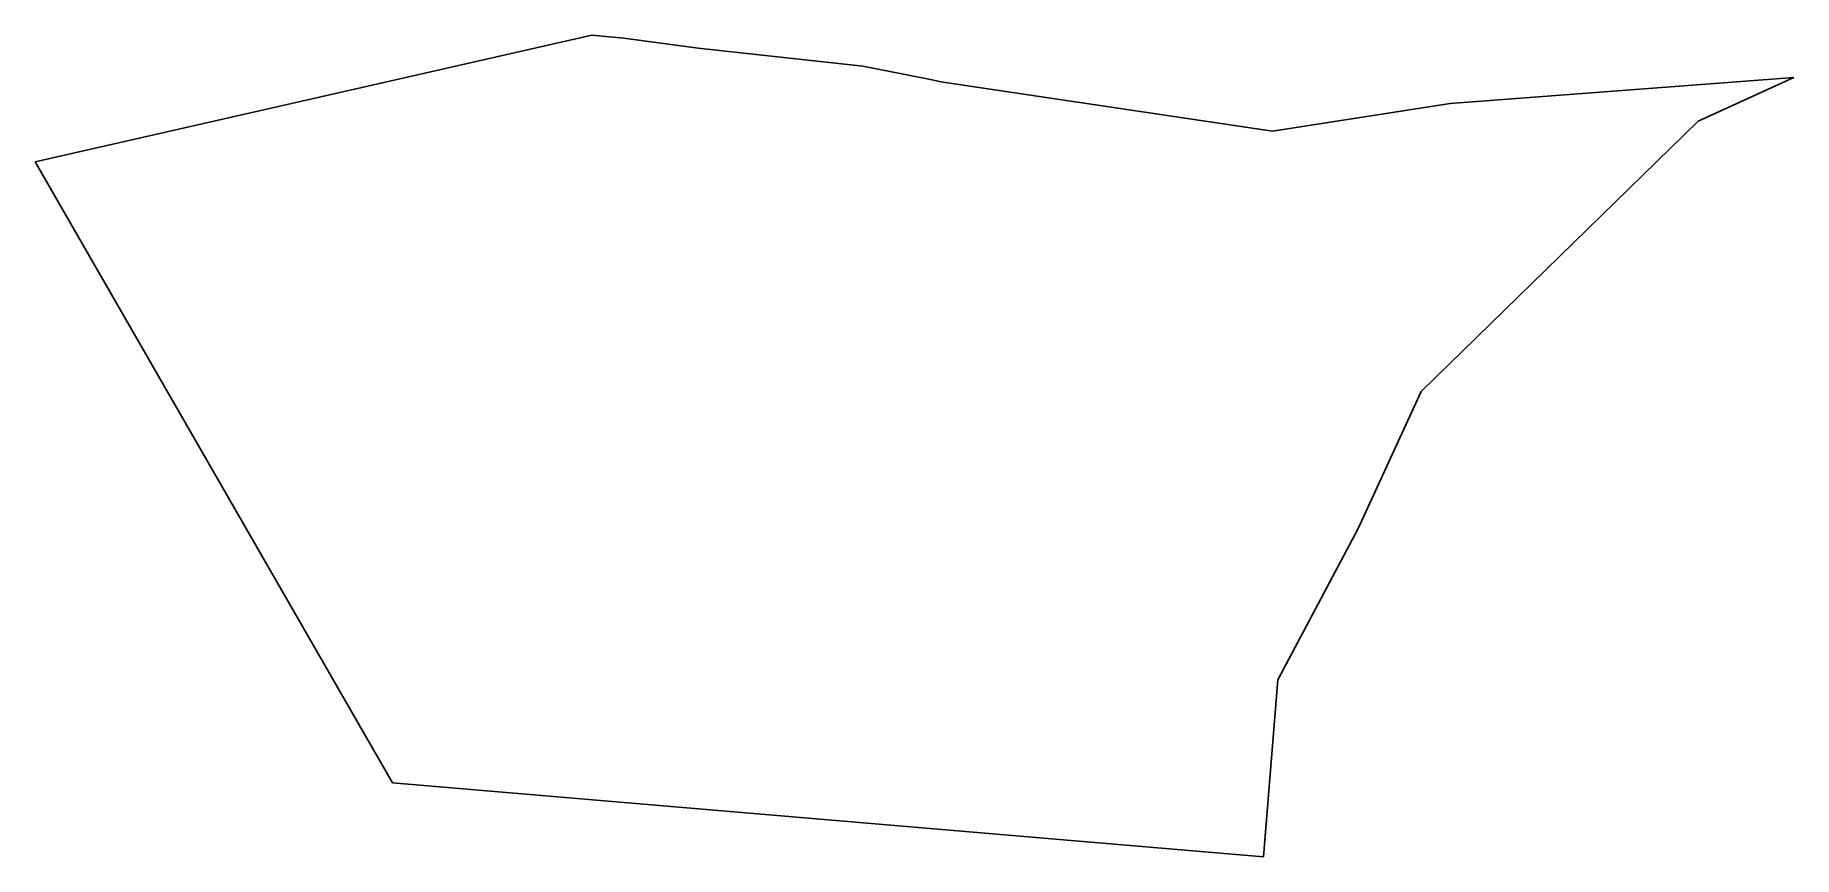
# Model space of a CAD drawing. Extents: x -83.49 to -80.27, y 46.04 to 47.54.
import ezdxf

# ---------------------------------------------------------------- set-up
doc = ezdxf.new("R2010")
doc.units = 0
doc.header["$MEASUREMENT"] = 0
doc.layers.add('GEO_', color=7, linetype='Continuous')

msp = doc.modelspace()

# ---------------------------------------------------------------- linework, layer by layer
at = {"layer": 'GEO_', "color": 7}
for p, q in [((-82.4667, 47.5418), (-83.4858, 47.3102)), ((-82.4667, 47.5418), (-83.4858, 47.3102)), ((-82.4667, 47.5418), (-83.4858, 47.3102)), ((-83.4858, 47.3102), (-82.4667, 47.5418)), ((-82.4667, 47.5418), (-83.4858, 47.3102)), ((-82.4667, 47.5418), (-83.4858, 47.3102)), ((-82.4667, 47.5418), (-83.4858, 47.3102)), ((-83.4858, 47.3102), (-82.4667, 47.5418)), ((-83.4858, 47.3102), (-82.4667, 47.5418)), ((-82.4667, 47.5418), (-83.4858, 47.3102)), ((-83.4858, 47.3102), (-82.4667, 47.5418)), ((-82.4667, 47.5418), (-83.4858, 47.3102)), ((-82.4667, 47.5418), (-82.4667, 47.5418)), ((-82.4667, 47.5418), (-82.4667, 47.5418)), ((-82.4667, 47.5418), (-82.4083, 47.5361)), ((-82.4667, 47.5418), (-82.4083, 47.5361)), ((-82.4667, 47.5418), (-82.4667, 47.5418)), ((-82.4667, 47.5418), (-82.4083, 47.5361)), ((-82.4083, 47.5361), (-82.4667, 47.5418)), ((-82.4667, 47.5418), (-82.4083, 47.5361)), ((-82.4667, 47.5418), (-82.4083, 47.5361)), ((-82.4667, 47.5418), (-82.4667, 47.5418)), ((-82.4667, 47.5418), (-82.4083, 47.5361)), ((-82.4083, 47.5361), (-82.4667, 47.5418)), ((-82.4083, 47.5361), (-82.2722, 47.518)), ((-82.4083, 47.5361), (-82.2722, 47.518)), ((-82.4083, 47.5361), (-82.4083, 47.5361)), ((-82.4083, 47.5361), (-82.2722, 47.518)), ((-82.2722, 47.518), (-82.4083, 47.5361)), ((-82.4083, 47.5361), (-82.2722, 47.518)), ((-82.4083, 47.5361), (-82.2722, 47.518)), ((-82.4083, 47.5361), (-82.4083, 47.5361)), ((-82.4083, 47.5361), (-82.2722, 47.518)), ((-82.2722, 47.518), (-82.4083, 47.5361)), ((-82.2722, 47.518), (-81.9708, 47.485)), ((-82.2722, 47.518), (-81.9708, 47.485)), ((-82.2722, 47.518), (-82.2722, 47.518)), ((-82.2722, 47.518), (-81.9708, 47.485)), ((-81.9708, 47.485), (-82.2722, 47.518)), ((-82.2722, 47.518), (-81.9708, 47.485)), ((-82.2722, 47.518), (-81.9708, 47.485)), ((-82.2722, 47.518), (-82.2722, 47.518)), ((-82.2722, 47.518), (-81.9708, 47.485)), ((-81.9708, 47.485), (-82.2722, 47.518)), ((-81.9708, 47.485), (-81.8472, 47.4604)), ((-81.9708, 47.485), (-81.8472, 47.4604)), ((-81.9708, 47.485), (-81.9708, 47.485)), ((-81.9708, 47.485), (-81.8472, 47.4604)), ((-81.8472, 47.4604), (-81.9708, 47.485)), ((-81.9708, 47.485), (-81.8472, 47.4604)), ((-81.9708, 47.485), (-81.8472, 47.4604)), ((-81.9708, 47.485), (-81.9708, 47.485)), ((-81.9708, 47.485), (-81.8472, 47.4604)), ((-81.8472, 47.4604), (-81.9708, 47.485)), ((-81.8472, 47.4604), (-81.8278, 47.4566)), ((-81.8472, 47.4604), (-81.8278, 47.4566)), ((-81.8472, 47.4604), (-81.8472, 47.4604)), ((-81.8472, 47.4604), (-81.8278, 47.4566)), ((-81.8278, 47.4566), (-81.8472, 47.4604)), ((-81.8472, 47.4604), (-81.8278, 47.4566)), ((-81.8472, 47.4604), (-81.8278, 47.4566)), ((-81.8472, 47.4604), (-81.8472, 47.4604)), ((-81.8472, 47.4604), (-81.8278, 47.4566)), ((-81.8278, 47.4566), (-81.8472, 47.4604)), ((-81.8278, 47.4566), (-81.2208, 47.3658)), ((-81.8278, 47.4566), (-81.2208, 47.3658)), ((-81.8278, 47.4566), (-81.8278, 47.4566)), ((-81.8278, 47.4566), (-81.2208, 47.3658)), ((-81.2208, 47.3658), (-81.8278, 47.4566)), ((-81.8278, 47.4566), (-81.2208, 47.3658)), ((-81.8278, 47.4566), (-81.2208, 47.3658)), ((-81.8278, 47.4566), (-81.8278, 47.4566)), ((-81.8278, 47.4566), (-81.2208, 47.3658)), ((-81.2208, 47.3658), (-81.8278, 47.4566)), ((-80.8958, 47.4168), (-80.2667, 47.4642)), ((-80.8958, 47.4168), (-80.2667, 47.4642)), ((-80.8958, 47.4168), (-80.2667, 47.4642)), ((-80.2667, 47.4642), (-80.8958, 47.4168)), ((-80.8958, 47.4168), (-80.2667, 47.4642)), ((-80.8958, 47.4168), (-80.2667, 47.4642)), ((-80.8958, 47.4168), (-80.2667, 47.4642)), ((-80.2667, 47.4642), (-80.8958, 47.4168)), ((-80.2667, 47.4642), (-80.4417, 47.3847)), ((-80.2667, 47.4642), (-80.4417, 47.3847)), ((-80.2667, 47.4642), (-80.4417, 47.3847)), ((-80.4417, 47.3847), (-80.2667, 47.4642)), ((-80.2667, 47.4642), (-80.4417, 47.3847)), ((-80.2667, 47.4642), (-80.4417, 47.3847)), ((-80.2667, 47.4642), (-80.4417, 47.3847)), ((-80.4417, 47.3847), (-80.2667, 47.4642)), ((-80.4417, 47.3847), (-80.2667, 47.4642)), ((-80.2667, 47.4642), (-80.4417, 47.3847)), ((-80.4417, 47.3847), (-80.2667, 47.4642)), ((-80.2667, 47.4642), (-80.4417, 47.3847)), ((-80.2667, 47.4642), (-80.2667, 47.4642)), ((-80.2667, 47.4642), (-80.2667, 47.4642)), ((-80.2667, 47.4642), (-80.2667, 47.4642)), ((-80.2667, 47.4642), (-80.2667, 47.4642)), ((-81.2208, 47.3658), (-80.8958, 47.4168)), ((-81.2208, 47.3658), (-80.8958, 47.4168)), ((-81.2208, 47.3658), (-80.8958, 47.4168)), ((-80.8958, 47.4168), (-81.2208, 47.3658)), ((-81.2208, 47.3658), (-80.8958, 47.4168)), ((-81.2208, 47.3658), (-80.8958, 47.4168)), ((-81.2208, 47.3658), (-80.8958, 47.4168)), ((-80.8958, 47.4168), (-81.2208, 47.3658)), ((-80.8958, 47.4168), (-80.8958, 47.4168)), ((-80.8958, 47.4168), (-80.8958, 47.4168)), ((-81.2208, 47.3658), (-81.2208, 47.3658)), ((-81.2208, 47.3658), (-81.2208, 47.3658)), ((-80.4417, 47.3847), (-80.9486, 46.8898)), ((-80.4417, 47.3847), (-80.9486, 46.8898)), ((-80.4417, 47.3847), (-80.9486, 46.8898)), ((-80.9486, 46.8898), (-80.4417, 47.3847)), ((-80.4417, 47.3847), (-80.9486, 46.8898)), ((-80.4417, 47.3847), (-80.9486, 46.8898)), ((-80.4417, 47.3847), (-80.9486, 46.8898)), ((-80.9486, 46.8898), (-80.4417, 47.3847)), ((-80.9486, 46.8898), (-80.4417, 47.3847)), ((-80.9486, 46.8898), (-80.4417, 47.3847)), ((-80.9486, 46.8898), (-80.4417, 47.3847)), ((-80.4417, 47.3847), (-80.9486, 46.8898)), ((-80.9486, 46.8898), (-80.4417, 47.3847)), ((-80.9486, 46.8898), (-80.4417, 47.3847)), ((-80.9486, 46.8898), (-80.4417, 47.3847)), ((-80.4417, 47.3847), (-80.9486, 46.8898)), ((-80.4417, 47.3847), (-80.4417, 47.3847)), ((-80.4417, 47.3847), (-80.4417, 47.3847)), ((-80.4417, 47.3847), (-80.4417, 47.3847)), ((-80.4417, 47.3847), (-80.4417, 47.3847)), ((-83.4858, 47.3102), (-83.4858, 47.3102)), ((-83.4858, 47.3102), (-83.4858, 47.3102)), ((-82.8317, 46.1729), (-83.4858, 47.3102)), ((-82.8317, 46.1729), (-83.4858, 47.3102)), ((-82.8317, 46.1729), (-83.4858, 47.3102)), ((-83.4858, 47.3102), (-83.4858, 47.3102)), ((-83.4858, 47.3102), (-82.8317, 46.1729)), ((-82.8317, 46.1729), (-83.4858, 47.3102)), ((-82.8317, 46.1729), (-83.4858, 47.3102)), ((-82.8317, 46.1729), (-83.4858, 47.3102)), ((-83.4858, 47.3102), (-83.4858, 47.3102)), ((-83.4858, 47.3102), (-82.8317, 46.1729)), ((-83.4858, 47.3102), (-82.8317, 46.1729)), ((-83.4858, 47.3102), (-82.8317, 46.1729)), ((-83.4858, 47.3102), (-83.4858, 47.3102)), ((-83.4858, 47.3102), (-82.8317, 46.1729)), ((-82.8317, 46.1729), (-83.4858, 47.3102)), ((-83.4858, 47.3102), (-82.8317, 46.1729)), ((-83.4858, 47.3102), (-82.8317, 46.1729)), ((-83.4858, 47.3102), (-83.4858, 47.3102)), ((-83.4858, 47.3102), (-82.8317, 46.1729)), ((-82.8317, 46.1729), (-83.4858, 47.3102)), ((-80.9486, 46.8898), (-81.0639, 46.6389)), ((-80.9486, 46.8898), (-81.0639, 46.6389)), ((-80.9486, 46.8898), (-81.0639, 46.6389)), ((-81.0639, 46.6389), (-80.9486, 46.8898)), ((-80.9486, 46.8898), (-81.0639, 46.6389)), ((-80.9486, 46.8898), (-81.0639, 46.6389)), ((-80.9486, 46.8898), (-81.0639, 46.6389)), ((-81.0639, 46.6389), (-80.9486, 46.8898)), ((-81.0639, 46.6389), (-80.9486, 46.8898)), ((-81.0639, 46.6389), (-80.9486, 46.8898)), ((-81.0639, 46.6389), (-80.9486, 46.8898)), ((-80.9486, 46.8898), (-81.0639, 46.6389)), ((-81.0639, 46.6389), (-80.9486, 46.8898)), ((-81.0639, 46.6389), (-80.9486, 46.8898)), ((-81.0639, 46.6389), (-80.9486, 46.8898)), ((-80.9486, 46.8898), (-81.0639, 46.6389)), ((-80.9486, 46.8898), (-80.9486, 46.8898)), ((-80.9486, 46.8898), (-80.9486, 46.8898)), ((-80.9486, 46.8898), (-80.9486, 46.8898)), ((-80.9486, 46.8898), (-80.9486, 46.8898)), ((-80.9486, 46.8898), (-80.9486, 46.8898)), ((-80.9486, 46.8898), (-80.9486, 46.8898)), ((-81.0639, 46.6389), (-81.2111, 46.3619)), ((-81.0639, 46.6389), (-81.2111, 46.3619)), ((-81.0639, 46.6389), (-81.2111, 46.3619)), ((-81.2111, 46.3619), (-81.0639, 46.6389)), ((-81.0639, 46.6389), (-81.2111, 46.3619)), ((-81.0639, 46.6389), (-81.2111, 46.3619)), ((-81.0639, 46.6389), (-81.2111, 46.3619)), ((-81.2111, 46.3619), (-81.0639, 46.6389)), ((-81.2111, 46.3619), (-81.0639, 46.6389)), ((-81.2111, 46.3619), (-81.0639, 46.6389)), ((-81.2111, 46.3619), (-81.0639, 46.6389)), ((-81.0639, 46.6389), (-81.2111, 46.3619)), ((-81.2111, 46.3619), (-81.0639, 46.6389)), ((-81.2111, 46.3619), (-81.0639, 46.6389)), ((-81.2111, 46.3619), (-81.0639, 46.6389)), ((-81.0639, 46.6389), (-81.2111, 46.3619)), ((-81.0639, 46.6389), (-81.0639, 46.6389)), ((-81.0639, 46.6389), (-81.0639, 46.6389)), ((-81.0639, 46.6389), (-81.0639, 46.6389)), ((-81.0639, 46.6389), (-81.0639, 46.6389)), ((-81.2111, 46.3619), (-81.2375, 46.0377)), ((-81.2111, 46.3619), (-81.2375, 46.0377)), ((-81.2111, 46.3619), (-81.2375, 46.0377)), ((-81.2375, 46.0377), (-81.2111, 46.3619)), ((-81.2111, 46.3619), (-81.2375, 46.0377)), ((-81.2111, 46.3619), (-81.2375, 46.0377)), ((-81.2111, 46.3619), (-81.2375, 46.0377)), ((-81.2375, 46.0377), (-81.2111, 46.3619)), ((-81.2375, 46.0377), (-81.2111, 46.3619)), ((-81.2375, 46.0377), (-81.2111, 46.3619)), ((-81.2375, 46.0377), (-81.2111, 46.3619)), ((-81.2111, 46.3619), (-81.2375, 46.0377)), ((-81.2375, 46.0377), (-81.2111, 46.3619)), ((-81.2375, 46.0377), (-81.2111, 46.3619)), ((-81.2375, 46.0377), (-81.2111, 46.3619)), ((-81.2111, 46.3619), (-81.2375, 46.0377)), ((-81.2111, 46.3619), (-81.2111, 46.3619)), ((-81.2111, 46.3619), (-81.2111, 46.3619)), ((-81.2111, 46.3619), (-81.2111, 46.3619)), ((-81.2111, 46.3619), (-81.2111, 46.3619)), ((-82.8317, 46.1729), (-82.8317, 46.1729)), ((-81.2375, 46.0377), (-82.8317, 46.1729)), ((-81.2375, 46.0377), (-82.8317, 46.1729)), ((-81.2375, 46.0377), (-82.8317, 46.1729)), ((-82.8317, 46.1729), (-82.8317, 46.1729)), ((-82.8317, 46.1729), (-81.2375, 46.0377)), ((-81.2375, 46.0377), (-82.8317, 46.1729)), ((-81.2375, 46.0377), (-82.8317, 46.1729)), ((-81.2375, 46.0377), (-82.8317, 46.1729)), ((-82.8317, 46.1729), (-82.8317, 46.1729)), ((-82.8317, 46.1729), (-81.2375, 46.0377)), ((-82.8317, 46.1729), (-82.8317, 46.1729)), ((-82.8317, 46.1729), (-82.8317, 46.1729)), ((-82.8317, 46.1729), (-82.8317, 46.1729)), ((-82.8317, 46.1729), (-81.2375, 46.0377)), ((-81.2375, 46.0377), (-82.8317, 46.1729)), ((-82.8317, 46.1729), (-82.8317, 46.1729)), ((-82.8317, 46.1729), (-81.2375, 46.0377)), ((-81.2375, 46.0377), (-82.8317, 46.1729)), ((-82.8317, 46.1729), (-82.8317, 46.1729)), ((-81.2375, 46.0377), (-81.2375, 46.0377)), ((-81.2375, 46.0377), (-81.2375, 46.0377)), ((-81.2375, 46.0377), (-81.2375, 46.0377)), ((-81.2375, 46.0377), (-81.2375, 46.0377)), ((-81.2375, 46.0377), (-81.2375, 46.0377)), ((-81.2375, 46.0377), (-81.2375, 46.0377))]:
    msp.add_line(p, q, dxfattribs=at)

doc.saveas('drawing.dxf')
